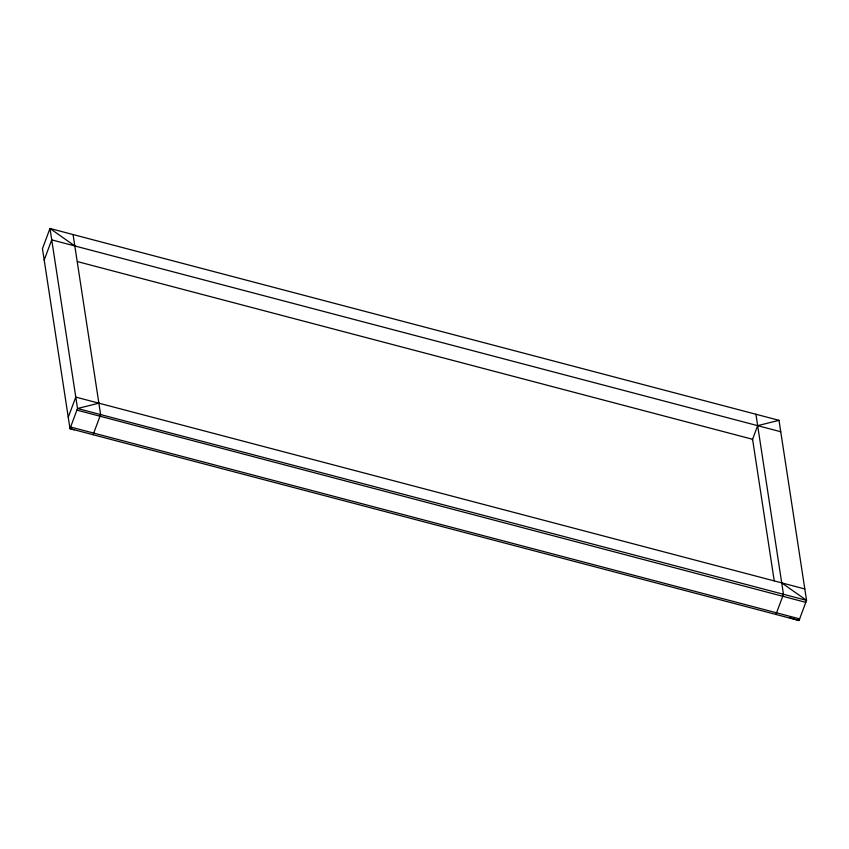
<?xml version="1.0" encoding="UTF-8"?>
<svg xmlns="http://www.w3.org/2000/svg" width="849" height="849" viewBox="0 0 849 849"><rect width="100%" height="100%" fill="white"/><g stroke="black" fill="none" stroke-linecap="round" stroke-linejoin="round"><path stroke-width="1.27" d="M789.899 617.764L799.015 620.523L806.55 600.339L779 420.329L49.985 228.477L42.45 248.64L70 428.671L74.16 429.838M44.19 260.038L51.725 239.874L780.751 431.738M68.249 417.262L75.784 397.099L804.81 588.962M93.082 434.741L100.617 414.577L73.067 234.547M752.341 439.888L757.658 425.657L779 420.329M775.933 614.453L783.468 594.289L755.918 414.259M799.1 620.301L799.631 618.889L70.605 427.026M805.797 602.355L76.919 410.12M799.015 620.523L70 428.649L77.524 408.486L49.985 228.477L74.808 245.955M98.866 403.179L77.524 408.507L806.55 600.36L781.717 582.881M77.408 261.598L752.575 439.283L774.224 580.78"/></g></svg>
